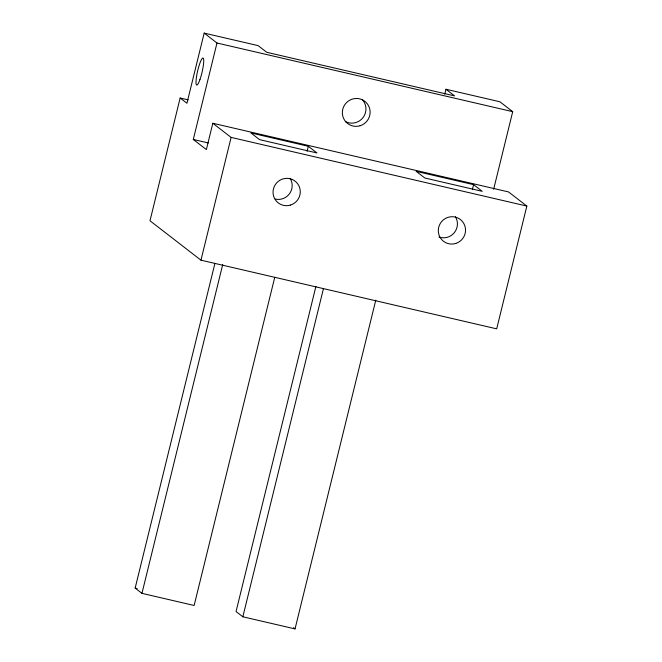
<?xml version="1.0" encoding="UTF-8"?>
<svg xmlns="http://www.w3.org/2000/svg" width="662" height="662" viewBox="0 0 662 662"><rect width="100%" height="100%" fill="white"/><g stroke="black" fill="none" stroke-linecap="round" stroke-linejoin="round"><path stroke-width="0.99" d="M180.147 98.001L149.993 220.769L200.958 260.174L496.69 328.849L526.844 206.072L508.548 191.93L212.816 123.256L206.362 149.562L193.287 139.459L216.979 43.005L204.177 33.1L186.941 103.255L180.147 98.001L188.182 99.863M200.958 260.174L231.112 137.406L212.816 123.256M274.722 277.403L194.14 605.473L141.958 593.351L135.156 588.096L214.918 263.385M141.958 593.351L222.697 264.635M307.094 151.292L308.327 146.285L250.923 132.954L259.545 139.624L316.949 152.955L308.327 146.285M315.898 286.472L236.053 611.531L242.846 616.785L295.037 628.9L375.776 300.184M242.846 616.785L323.428 288.715M444.74 94.261L445.973 89.254L499.901 101.774L512.711 111.671L493.653 189.241M472.354 189.671L473.587 184.657L416.175 171.334L424.805 177.995L482.209 191.326L473.587 184.657M204.177 33.1L258.106 45.62L266.728 52.29L454.595 95.916L445.973 89.254M216.979 43.005L512.711 111.671M231.112 137.406L526.844 206.072M193.287 139.459L208.34 142.959M135.156 588.096L137.166 588.568M293.523 627.733L295.037 628.9M290.221 178.492A13.761 13.53 -52.3 0 1 275.284 199.08M455.39 216.739A13.761 13.53 -52.3 0 1 438.989 236.996M362.313 99.614A14.034 13.803 -52.3 0 1 345.332 121.502M199.957 79.556A13.852 2.3 -76.9 0 0 203.168 58.091A13.852 2.3 -76.9 0 0 196.49 76.883A13.852 2.3 -76.9 0 0 199.957 79.556M290.436 205.088A13.761 13.53 -52.3 0 0 296.104 182.009A13.761 13.53 -52.3 0 0 273.439 188.943A13.761 13.53 -52.3 0 0 290.436 205.088M455.845 243.417A13.761 13.53 -52.3 0 0 461.248 220.272A13.761 13.53 -52.3 0 0 438.658 227.471A13.761 13.53 -52.3 0 0 455.845 243.417M360.078 125.755A14.034 13.803 -52.3 0 0 365.863 102.205A14.034 13.803 -52.3 0 0 342.75 109.288A14.034 13.803 -52.3 0 0 360.078 125.755"/></g></svg>
